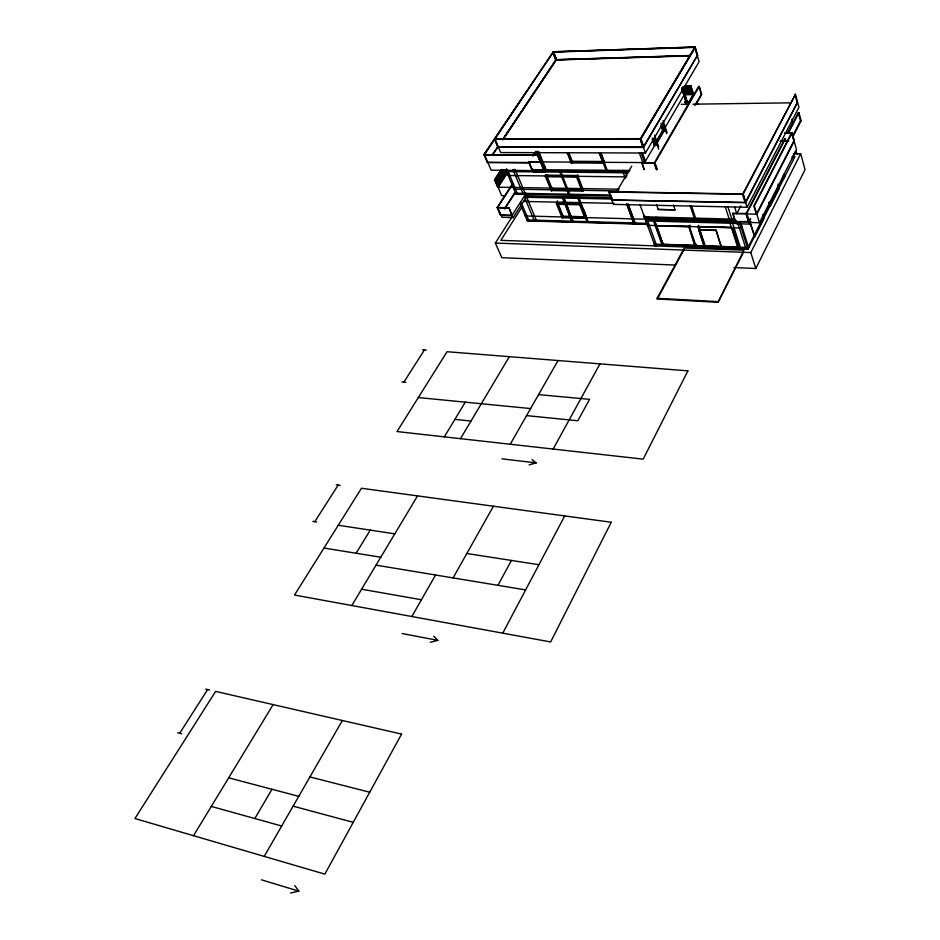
<?xml version="1.0" encoding="UTF-8"?>
<svg xmlns="http://www.w3.org/2000/svg" width="940" height="940" viewBox="0 0 940 940"><rect width="100%" height="100%" fill="white"/><g stroke="black" fill="none" stroke-linecap="round" stroke-linejoin="round"><path stroke-width="1.41" d="M733.905 267.559L755.807 268.499L805.063 169.611L800.68 153.725L793.348 153.702M755.807 268.499L750.778 252.566L800.68 153.725M784.465 175.651L747.652 248.195L654.475 244.858L654.851 245.904L655.673 244.564M521.923 207.153L500.844 240.334L747.993 249.264L795.005 156.557L792.068 156.545M749.838 222.38L754.75 236.809L764.091 218.386L762.892 214.461M768.615 202.358L770.212 206.295L779.26 188.447L778.026 184.216M718.043 302.316L743.975 250.169L684.261 247.996L657.119 298.286L657.377 298.99L718.043 302.316L742.894 253.459M791.586 159.118L795.922 150.588L797.026 154.571M749.439 222.451L759.438 222.721L796.521 149.73L791.891 133.057L784.888 133.092M748.134 246.104L747.429 247.479L654.311 244.177L655.051 242.837M785.558 138.497L746.83 213.404L732.636 213.509L735.209 221.605L748.51 221.958L750.061 218.938M792.549 136.265L800.516 120.767L798.307 112.671L798.918 112.659L801.115 120.767L793.149 136.265M735.209 221.605L749.356 221.535L750.684 218.95M732.859 213.075L736.255 223.732L749.544 224.096L750.86 221.523M738.147 246.891L704.871 246.28L698.69 226.54L731.919 227.492L738.147 246.891L704.871 246.28M739.416 245.798L738.711 247.173L732.495 227.762M793.736 141.247L756.383 214.203L753.868 205.989L791.457 133.069L794.171 141.247M741.989 226.634L741.284 228.02L647.472 225.306L648.224 223.979M759.438 222.721L754.327 206.001L792.044 132.775L785.041 132.798M787.602 133.139L792.643 123.387M748.51 221.958L745.972 213.827L784.947 138.497M787.626 133.327L798.307 112.671M787.708 133.504L792.749 123.751L791.938 120.837M788.237 133.327L798.918 112.659M797.273 102.742L745.667 202.723L611.705 200.02L745.831 202.394L743.223 193.981L608.873 191.678L613.338 204.38L747.077 207.282L798.941 107.266L795.44 94.364L742.6 194.298L745.209 202.711L797.273 102.742L795.005 94.364M736.76 213.721L740.814 205.966M731.919 227.492L698.397 227.092M721.85 248.63L716.033 230.147L698.678 229.936L704.789 248.019L721.85 248.63L716.033 230.147M747.077 207.282L743.058 194.298L795.44 94.364M502.759 633.172L564.717 515.919M704.789 248.019L697.88 226.763L698.608 225.412L699.995 229.513M695.048 245.939L688.809 226.258L656.249 225.87L663.017 244.788L695.048 245.939L688.809 226.258M696.611 244.294L695.894 245.645L689.349 226.517L690.089 225.165M657.377 298.99L683.803 249.981M497.953 585.338L511.43 560.44M553.143 449.05L599.99 363.874M663.264 243.131L662.524 244.471L655.756 225.553L656.496 224.214M663.017 244.788L656.555 225.318M675.084 209.855L658.188 209.467L675.084 209.855L673.475 204.885M655.709 217.305L653.559 221.135L662.159 245.14M453.092 577.912L493.43 506.225M656.954 217.328L654.804 221.17L663.393 245.175M654.933 245.904L645.428 219.655L646.873 217.105M739.851 223.497L645.803 220.924L645.475 220.007L646.873 217.528M648.694 217.152L647.249 219.702L656.743 245.963M643.677 216.247L644.147 215.425L644.805 217.175L643.677 216.247L644.488 216.27M644.006 217.152L644.476 216.329M644.805 217.175L645.275 216.341M648.729 224.472L634.053 224.049L627.38 204.885M411.849 616.523L435.561 575.01M510.244 444.244L558.043 360.537M694.871 105.433L701.17 94.494L699.207 86.433L701.745 94.482L695.882 104.657M264.211 856.399L342.372 720.498M683.874 93.424L692.827 92.884L683.639 92.731M684.026 94.364L692.757 94.212L693.05 93.142L683.815 93.248M692.757 94.212L693.05 93.142M693.579 94.188L692.721 94.693L693.579 94.188L690.853 85.752L685.013 85.869M688.891 101.779L693.039 94.635L684.308 94.787M656.508 169.893L654.158 163.161L698.643 86.445M657.33 169.482L654.992 162.738L699.207 86.433M682.511 89.23L691.429 88.489L682.675 88.665M691.488 89.758L691.652 89.194L682.745 89.935M691.875 89.899L683.133 90.064M683.192 91.333L692.099 90.604L682.969 90.628M692.157 91.873L692.322 91.309L683.415 92.026M692.545 92.002L683.803 92.167M685.812 104.61L687.293 102.072M541.217 160.634L540.418 161.892L644.617 162.585L684.708 94.059M661.184 123.633L663.523 130.542L655.086 144.971L652.701 138.062M654.381 145.5L655.568 145.571L664.251 130.613M684.402 86.915L691.018 86.163L690.16 86.668L692.721 94.693M690.242 86.797L690.853 85.752M690.43 87.373L691.029 86.339L685.201 86.457M682.229 87.267L690.982 87.091L683.521 87.796M682.287 88.525L691.206 87.796L682.452 87.96M494.945 138.92L500.668 152.55L645.439 153.02L699.137 61.652L694.695 47.376M254.799 818.54L271.989 789.271M643.994 169.776L641.867 162.655L654.992 162.738M616.158 192.477L631.75 166.098M502.571 139.602L555.775 60.019L552.814 52.158L695.271 47.364L640.998 138.65L494.405 138.92L498 147.239L643.077 147.416L697.492 55.284M643.747 146.993L697.269 55.66M460.506 438.663L509.339 356.671M643.077 147.416L640.152 139.073L694.918 47L553.578 51.782L484.194 154.971L537.292 155.194L483.936 154.583L487.472 162.62L528.997 162.914M695.107 47.364L640.822 138.65L643.923 146.993L497.742 146.84M586.313 217.469L585.761 218.397L562.085 217.751L556.374 203.592L556.938 202.676L580.72 203.193L586.313 217.469L562.637 216.846L556.938 202.676M351.819 605.536L417.548 495.897M585.667 216.787L585.373 218.386L585.667 216.787L562.755 216.177L562.461 217.763L562.755 216.177M444.338 436.853L465.277 402.156M580.051 204.791L580.344 203.181L580.051 204.791L557.02 204.274L557.314 202.688L557.02 204.274M571.52 220.724L562.519 197.177L571.52 220.724L572.66 220.759L563.671 197.2L572.66 220.759M193.511 835.695L273.141 704.612M604.385 161.022L603.045 163.137L599.191 152.785M604.02 162.209L603.457 163.137L603.75 161.48L571.79 161.28L571.496 162.914L571.79 161.28M579.651 202.617L580.427 201.348M567.126 152.691L571.097 162.914L603.856 163.137L604.42 162.209L601.06 153.15M580.72 203.193L580.168 204.109L556.374 203.592M582.741 189.516L582.447 191.137L582.741 189.516L551.803 188.999L551.51 190.608L551.803 188.999M583.364 189.058L582.06 191.126L576.337 176.415L576.913 175.486L582.612 190.209M582.835 191.137L583.399 190.221L577.701 175.498L545.835 175.134L545.259 176.05L551.134 190.597L582.835 191.137L577.16 176.309M356.107 553.249L370.254 530.113M562.085 217.751L563.377 215.718M577.936 175.04L577.125 176.426L545.259 176.05M577.007 177.12L577.301 175.498L577.007 177.12L545.928 176.743L546.222 175.134L545.928 176.743M557.397 200.866L556.621 202.124L562.837 217.775L563.401 216.858L557.69 202.688L557.126 203.604M571.097 162.914L571.755 161.927M551.134 190.597L552.45 188.552M527.975 219.361L527.199 220.595L647.531 223.955M526.036 214.731L525.249 215.977L645.874 219.196M546.869 174.687L546.034 176.003L551.898 190.608L552.462 189.692L546.61 175.145L546.034 176.05M545.494 167.285L543.673 170.14L532.158 170.034L528.997 162.303L533.403 172.079L544.918 172.208L546.481 169.741M512.829 184.099L497.436 207.869L500.668 215.331L511.912 215.636L526.188 193.229M675.519 265.08L501.831 257.678L495.368 243.061L511.889 217.128M497.695 207.47L501.96 217.293L513.181 217.598L527.176 195.602M543.543 169.647L545.094 167.191M629.882 170.457L531.876 169.635L528.715 161.903L540.806 161.986L528.997 162.303M540.7 162.596L537.292 155.194M179.693 733.306L207.623 689.572M314.794 521.677L338.153 485.099M403.871 382.145L424.434 349.927M611.306 196.037L516.095 194.251L516.894 193.005M511.912 215.636L508.963 207.74L497.178 207.458L500.409 214.919L512.171 215.225M514.756 187.929L513.957 189.163L618.708 190.938M504.369 208.762L514.662 192.77M504.886 208.774L515.179 192.782M532.651 155.817L535.013 152.162M533.18 155.817L535.542 152.174M497.178 207.458L512.312 184.087M619.178 189.187L497.707 187.213L507.318 172.525M498.082 187.225L507.682 172.537M509.01 174.253L508.199 175.498L626.522 176.896M503.805 170.105L495.909 182.337M503.957 170.105L495.827 182.478L504.005 170.234M506.131 169.353L496.637 184.04M506.272 169.353L496.555 184.17L506.331 169.482M506.836 169.083L506.026 170.316L516.095 194.251M506.836 171.045L497.424 185.873M497.272 185.862L506.989 171.045M497.707 187.213L494.511 179.751L500.95 169.964M504.627 195.696L501.69 195.638L494.875 179.751L501.326 169.964M502.43 169.623L495.098 180.774L502.489 169.764M492.008 155.076L497.789 146.64M492.525 155.076L498.165 146.64M502.724 139.602L555.916 60.019L552.955 52.158L483.936 154.583M494.757 139.214L640.222 138.956L643.148 147.298L498.271 146.84M503.112 139.602L556.539 59.643L553.578 51.782L694.848 47.106M484.088 154.583L527.669 89.829M529.138 464.842L536.235 462.891L532.04 459.625M430.297 642.29L437.864 640.363L433.681 636.204M290.625 893L298.85 891.132L294.772 885.562M556.539 59.643L690.23 55.507M690.16 55.613L556.468 59.749L553.507 51.888M555.775 60.019L690.007 55.883M682.287 87.444L691.041 87.267M682.511 88.148L691.264 87.972M682.229 88.348L690.982 88.172M682.734 88.842L691.488 88.677M682.452 89.041L691.206 88.877M682.91 89.371L691.711 89.382M682.687 89.746L691.429 89.582M683.192 90.252L691.934 90.087M682.91 90.452L691.652 90.287M683.415 90.945L692.099 90.604M683.133 91.145L691.934 91.168M683.58 91.462L692.38 91.486M683.357 91.85L692.099 91.685M683.862 92.343L692.604 92.191M683.58 92.543L692.322 92.39M684.097 93.048L692.827 92.884M684.438 93.659L693.168 93.507M683.909 94L692.639 93.847M685.589 101.367L687.058 101.344L686.353 102.566L684.884 102.578M684.52 101.837L690.266 101.755M681.23 104.352L688.503 104.246M692.874 104.187L790.434 102.836M800.516 120.767L801.115 120.767M663.523 130.542L661.49 125.02M494.675 139.32L640.152 139.073M780.341 140.965L788.731 140.953M780.188 141.258L788.578 141.247M571.215 162.197L603.562 162.373M641.62 163.067L654.158 163.161M487.226 162.232L529.244 162.514M533.803 170.598L491.138 170.175L484.464 154.583M543.966 170.692L628.825 171.538M506.166 170.669L533.92 170.939M544.154 171.045L628.884 171.891M506.543 171.562L627.767 172.819M546.187 175.768L577.266 176.133M779.26 188.447L778.014 185.626M583.399 190.221L551.698 189.68L545.835 175.134M608.685 191.983L743.058 194.298M515.672 193.229L610.859 194.98M525.202 193.558L522.969 193.523L512.946 169.541L515.202 169.564L536.352 220.324M525.178 196.096L611.823 197.776M525.73 196.448L612.034 198.129M562.273 197.576L563.424 197.6M524.638 197.294L612.375 199.033M523.404 201.407L614.032 203.346M557.279 203.31L580.603 203.863M567.043 206.53L572.096 220.336M497.436 207.869L508.704 208.139M732.636 213.509L745.972 213.827M746.795 213.968L756.841 214.203L794.323 140.953L792.044 132.775M764.091 218.386L762.857 215.754M734.164 219.138L644.311 216.811L644.699 217.868L735.961 220.277M646.18 218.315L735.809 220.689M562.191 217.093L585.115 217.716M645.428 219.655L736.537 222.099M645.475 220.007L736.655 222.463M571.755 220.324L572.895 220.359M526.917 219.937L647.096 223.321M647.472 224.355L527.328 220.924L520.196 203.98M656.249 225.87L688.503 226.81M647.601 225.659L649.423 225.718M698.678 229.936L715.869 230.453M663.323 244.247L695.341 245.375M654.44 244.518L656.238 244.588M495.368 243.061L750.778 252.566M657.119 298.286L717.796 301.599M422.565 349.786L426.302 350.079M401.991 381.969L405.751 382.322M538.573 394.624L589.556 399.336L577.853 420.768L526.588 415.609M418.323 397.561L530.618 408.559M454.901 419.369L470.999 421.061M501.901 458.849L536.235 462.891M336.226 484.829L340.08 485.357M312.856 521.383L316.733 521.982M338.259 525.249L394.788 533.85M466.816 553.507L538.937 564.717M323.971 548.043L380.771 557.244M376.024 565.152L525.613 589.909M361.606 589.216L421.437 599.744M402.132 633.548L437.864 640.363M205.625 689.114L209.608 690.03M177.695 732.8L181.702 733.811M309.906 776.945L369.737 792.22M228.667 777.827L298.744 796.345M293.104 806.156L353.24 822.336M211.288 806.426L281.683 826.013M261.496 879.828L298.85 891.132M508.963 207.74L513.181 217.598M494.558 138.92L498.082 147.122M507.671 170.34L517.729 194.275M521.277 202.699L528.821 220.642M525.202 198.869L534.131 220.254M538.855 151.645L545.905 169.2L544.754 169.2L537.692 151.645M537.821 151.234L545.658 170.716M540.806 161.986L544.918 172.208M536.117 151.222L543.673 170.14M563.201 201.042L564.223 203.604M583.623 209.514L586.278 216.317L584.997 218.374L579.393 204.097L579.957 203.169L585.549 217.457M568.994 153.044L572.46 161.997L571.884 162.925L567.983 152.656M568.089 152.492L571.673 161.997M553.331 52.147L556.292 60.007M608.873 191.678L611.893 199.715M600.824 153.232L607.158 170.246M600.155 152.586L603.598 162.314M600.002 152.797L603.856 163.137M599.614 153.232L605.948 170.234M628.132 204.097L634.911 222.498L633.713 222.475L626.933 204.062M628.026 204.133L635.041 223.18M626.675 204.027L634.053 224.049M626.827 175.862L624.912 170.61L622.468 170.587L625.335 178.459M639.976 204.626L644.781 217.88M641.867 162.655L644.241 169.364M656.543 204.52L658.188 209.467M642.455 152.973L645.369 161.28M641.198 152.891L644.617 162.585M639.353 152.891L642.784 162.573M640.399 138.65L645.439 153.02M654.405 162.738L656.743 169.482M653.312 139.014L655.568 145.571M652.924 139.437L654.827 144.971M652.877 139.86L654.686 145.113L655.838 145.113L653.582 138.556M652.149 139.014L654.405 145.571L663.1 130.613L664.275 130.684L662.054 124.127M654.616 135.09L658.717 147.016M654.569 137.287L658.67 149.213M691.464 205.848L695.6 218.139M663.017 122.905L666.589 133.504M690.172 205.825L694.319 218.104M661.349 123.281L664.004 131.142L662.853 131.142L661.079 125.901M661.408 125.02L663.123 130.684M663.076 120.719L667.095 132.646M698.69 226.54L705.164 245.728M682.922 88.548L687.222 101.861M682.945 89.124L686.952 101.52M682.793 89.406L686.788 101.79M682.135 89.147L686.423 103.177L681.888 88.736M725.28 206.871L729.217 219.149M690.454 86.175L693.285 94.681M727.924 206.929L731.849 219.208M737.923 223.485L746.078 249.194M697.045 101.649L697.856 104.199M740.885 223.133L748.698 247.878M734.528 206.659L736.69 213.509M739.803 223.344L747.993 249.264M750.273 222.392L754.75 236.809M695.271 47.364L697.68 55.648M746.83 213.404L749.356 221.535M694.918 47L697.433 55.39M746.207 213.392L749.544 224.096M769.049 202.37L770.212 206.295M783.995 174.018L784.771 176.72M783.349 175.298L784.125 178.001M791.974 119.321L791.586 120.05M611.247 522.252L550.652 641.938L294.514 595.043L361.454 488.26L611.247 522.252M687.892 370.853L643.195 459.143L397.009 431.554L447.052 351.724L687.892 370.853M791.88 120.379L792.209 120.884L791.88 120.379M401.58 734.093L324.84 874.141L134.937 818.54L215.613 691.405L401.58 734.093M662.9 130.025L654.181 144.913L655.345 144.913L664.051 130.025L662.9 130.025M560.816 171.667L559.653 171.656L568.383 193.734L569.534 193.758L560.816 171.667M578.852 197.905L577.689 197.882L586.807 221.159L587.958 221.182L578.852 197.905M731.532 219.843L728.888 219.772L738.135 248.583L740.743 248.677L731.532 219.843"/></g></svg>
